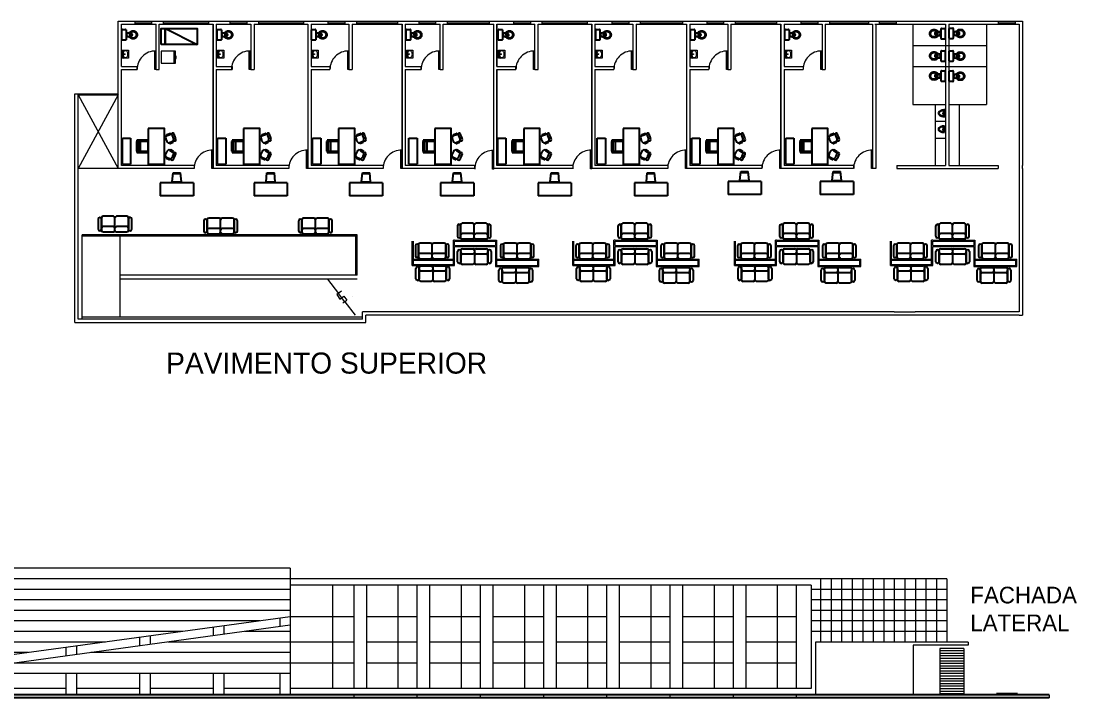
# Model space of a CAD drawing. Header units: millimetres. Extents: x 146.5 to 221.7, y 178.2 to 243.3.
# Drawn here: x 171.6 to 221.7, y 178.2 to 210.3 of the extents above; entities that cross this region are included whole.
import ezdxf

# ---------------------------------------------------------------- set-up
doc = ezdxf.new("R2010")
doc.units = ezdxf.units.MM
doc.layers.get('0').update_dxf_attribs({"color": 5, "lineweight": 0})
for name, color, linetype in [('banqueta', 62, 'Continuous'), ('Layer1', 140, 'Continuous'), ('MUEB-SAN', 2, 'Continuous'), ('MUEBLES', 2, 'Continuous'), ('MUEBLESF', 2, 'Continuous')]:
    doc.layers.add(name, color=color, linetype=linetype)
doc.layers.add('muros', color=1, linetype='Continuous', lineweight=15)
doc.styles.add('ATT', font='TXT')

# ---------------------------------------------------------------- blocks, each defined once
blk = doc.blocks.new('golodsood')
for p, q in [((214.458, 187.311), (183.295, 187.311)), ((208.015, 187.011), (183.295, 187.011)), ((185.295, 187.011), (185.295, 182.111)), ((188.405, 187.011), (188.405, 182.111)), ((191.405, 187.011), (191.405, 182.111)), ((194.405, 187.011), (194.405, 182.111)), ((197.405, 187.011), (197.405, 182.111)), ((200.405, 187.011), (200.405, 182.111)), ((203.405, 187.011), (203.405, 182.111)), ((206.405, 187.011), (206.405, 182.111)), ((208.015, 187.011), (208.015, 182.111)), ((208.458, 187.311), (208.458, 184.311)), ((208.958, 187.311), (208.958, 184.311)), ((209.458, 187.311), (209.458, 184.311)), ((209.958, 187.311), (209.958, 184.311)), ((210.458, 187.311), (210.458, 184.311)), ((210.958, 187.311), (210.958, 184.311)), ((211.458, 187.311), (211.458, 184.311)), ((211.958, 187.311), (211.958, 184.311)), ((212.458, 187.311), (212.458, 184.311)), ((212.958, 187.311), (212.958, 184.311)), ((213.458, 187.311), (213.458, 184.311)), ((213.958, 187.311), (213.958, 184.311)), ((214.458, 187.311), (214.458, 184.311)), ((214.458, 186.811), (208.015, 186.811)), ((214.458, 186.311), (208.015, 186.311)), ((186.305, 185.511), (183.295, 185.511)), ((189.305, 185.511), (186.905, 185.511)), ((192.305, 185.511), (189.905, 185.511)), ((195.305, 185.511), (192.905, 185.511)), ((198.305, 185.511), (195.905, 185.511)), ((201.305, 185.511), (198.905, 185.511)), ((204.305, 185.511), (201.905, 185.511)), ((207.305, 185.511), (204.905, 185.511)), ((214.458, 185.811), (208.015, 185.811)), ((214.458, 185.311), (208.015, 185.311)), ((214.458, 184.811), (208.015, 184.811)), ((186.305, 184.311), (183.295, 184.311)), ((189.305, 184.311), (186.905, 184.311)), ((192.305, 184.311), (189.905, 184.311)), ((195.305, 184.311), (192.905, 184.311)), ((198.305, 184.311), (195.905, 184.311)), ((201.305, 184.311), (198.905, 184.311)), ((204.305, 184.311), (201.905, 184.311)), ((207.305, 184.311), (204.905, 184.311)), ((186.305, 183.311), (183.295, 183.311)), ((189.305, 183.311), (186.905, 183.311)), ((192.305, 183.311), (189.905, 183.311)), ((195.305, 183.311), (192.905, 183.311)), ((198.305, 183.311), (195.905, 183.311)), ((201.305, 183.311), (198.905, 183.311)), ((204.305, 183.311), (201.905, 183.311)), ((207.305, 183.311), (204.905, 183.311)), ((172.644, 182.111), (169.994, 182.111)), ((176.144, 182.111), (173.144, 182.111)), ((179.644, 182.111), (176.644, 182.111)), ((182.795, 182.111), (180.144, 182.111)), ((208.015, 182.111), (183.295, 182.111)), ((186.305, 181.811), (186.305, 181.661)), ((189.305, 181.811), (189.305, 181.661)), ((192.305, 181.811), (192.305, 181.661)), ((192.305, 181.811), (192.305, 181.661)), ((195.305, 181.811), (195.305, 181.661)), ((195.305, 181.811), (195.305, 181.661)), ((198.305, 181.811), (198.305, 181.661)), ((201.305, 181.811), (201.305, 181.661)), ((204.305, 181.811), (204.305, 181.661)), ((207.305, 181.811), (207.305, 181.661)), ((219.308, 181.811), (219.308, 181.661))]:
    blk.add_line(p, q)
at = {"layer": 'banqueta'}
for p, q in [((216.808, 181.861), (216.808, 181.811)), ((217.808, 181.861), (216.808, 181.861)), ((217.808, 181.861), (217.808, 181.811)), ((219.308, 181.811), (147.308, 181.811)), ((219.308, 181.661), (147.308, 181.661))]:
    blk.add_line(p, q, dxfattribs=at)
at = {"layer": 'muros'}
for p, q in [((183.295, 187.811), (169.494, 187.811)), ((183.295, 187.811), (183.295, 181.811)), ((183.295, 187.311), (169.494, 187.311)), ((186.305, 187.011), (186.305, 182.111)), ((186.905, 187.011), (186.905, 182.111)), ((189.305, 187.011), (189.305, 182.111)), ((189.905, 187.011), (189.905, 182.111)), ((192.305, 187.011), (192.305, 182.111)), ((192.905, 187.011), (192.905, 182.111)), ((195.305, 187.011), (195.305, 182.111)), ((195.905, 187.011), (195.905, 182.111)), ((198.305, 187.011), (198.305, 182.111)), ((198.905, 187.011), (198.905, 182.111)), ((201.305, 187.011), (201.305, 182.111)), ((201.905, 187.011), (201.905, 182.111)), ((204.305, 187.011), (204.305, 182.111)), ((204.905, 187.011), (204.905, 182.111)), ((207.305, 187.011), (207.305, 182.111)), ((183.295, 186.811), (169.494, 186.811)), ((183.295, 186.311), (169.494, 186.311)), ((183.295, 185.811), (169.494, 185.811)), ((183.295, 185.51), (169.494, 183.623)), ((182.795, 185.442), (182.795, 185.038)), ((181.843, 185.311), (169.494, 185.311)), ((183.295, 185.106), (169.494, 183.219)), ((179.644, 185.011), (179.644, 184.607)), ((180.144, 185.079), (180.144, 184.675)), ((178.187, 184.811), (169.494, 184.811)), ((176.144, 184.532), (176.144, 184.128)), ((176.644, 184.6), (176.644, 184.197)), ((183.295, 184.811), (181.139, 184.811)), ((174.53, 184.311), (169.494, 184.311)), ((172.644, 184.053), (172.644, 183.65)), ((173.144, 184.122), (173.144, 183.718)), ((183.295, 184.311), (177.483, 184.311)), ((215.458, 184.311), (208.215, 184.311)), ((208.215, 184.311), (208.215, 181.811)), ((212.858, 184.161), (212.858, 181.811)), ((215.458, 184.161), (212.858, 184.161)), ((214.113, 184.011), (214.113, 181.811)), ((215.263, 184.011), (214.113, 184.011)), ((215.263, 183.891), (214.113, 183.891)), ((215.263, 184.011), (215.263, 181.811)), ((215.458, 184.311), (215.458, 184.161)), ((170.874, 183.811), (169.494, 183.811)), ((183.295, 183.811), (173.826, 183.811)), ((215.263, 183.771), (214.113, 183.771)), ((215.263, 183.651), (214.113, 183.651)), ((215.263, 183.531), (214.113, 183.531)), ((215.263, 183.411), (214.113, 183.411)), ((183.295, 183.311), (170.17, 183.311)), ((215.263, 183.291), (214.113, 183.291)), ((215.263, 183.171), (214.113, 183.171)), ((215.263, 183.051), (214.113, 183.051)), ((215.263, 182.931), (214.113, 182.931)), ((183.295, 182.811), (169.494, 182.811)), ((172.644, 182.811), (172.644, 181.811)), ((173.144, 182.811), (173.144, 181.811)), ((176.144, 182.811), (176.144, 181.811)), ((176.644, 182.811), (176.644, 181.811)), ((179.644, 182.811), (179.644, 181.811)), ((180.144, 182.811), (180.144, 181.811)), ((182.795, 182.811), (182.795, 181.811)), ((215.263, 182.811), (214.113, 182.811)), ((215.263, 182.691), (214.113, 182.691)), ((215.263, 182.691), (214.113, 182.691)), ((215.263, 182.571), (214.113, 182.571)), ((215.263, 182.451), (214.113, 182.451)), ((215.263, 182.331), (214.113, 182.331)), ((215.263, 182.211), (214.113, 182.211)), ((215.263, 182.091), (214.113, 182.091)), ((215.263, 181.971), (214.113, 181.971)), ((215.263, 181.851), (214.113, 181.851))]:
    blk.add_line(p, q, dxfattribs=at)
blk = doc.blocks.new('dfd')
at = {"layer": 'MUEBLES'}
for p, q in [((175.347, 191.671), (175.347, 192.161)), ((175.5, 191.62), (175.5, 192.212)), ((175.5, 192.161), (175.5, 191.671)), ((175.577, 192.289), (176.067, 192.289)), ((176.067, 192.034), (175.577, 192.034)), ((176.143, 192.212), (176.143, 191.62)), ((176.22, 192.289), (176.709, 192.289)), ((176.709, 192.034), (176.22, 192.034)), ((176.786, 192.212), (176.786, 191.62)), ((176.786, 191.671), (176.786, 192.161)), ((176.939, 192.161), (176.939, 191.671)), ((176.067, 191.544), (175.577, 191.544)), ((176.709, 191.544), (176.22, 191.544))]:
    blk.add_line(p, q, dxfattribs=at)
for centre, start, end in [((175.424, 192.161), 0, 180), ((175.577, 192.212), 90, 180), ((175.577, 192.11), 180, 270), ((176.067, 192.212), 0, 90), ((176.067, 192.11), 270, 0), ((176.22, 192.212), 90, 180), ((176.22, 192.11), 180, 270), ((176.709, 192.212), 0, 90), ((176.709, 192.11), 270, 0), ((176.862, 192.161), 0, 180), ((175.424, 191.671), 180, 0), ((175.577, 191.62), 180, 270), ((176.067, 191.62), 270, 0), ((176.22, 191.62), 180, 270), ((176.709, 191.62), 270, 0), ((176.862, 191.671), 180, 0)]:
    blk.add_arc(centre, 0.0765, start, end, dxfattribs=at)
blk = doc.blocks.new('slom')
at = {"layer": 'MUEBLES'}
for p, q in [((175.347, 189.501), (175.347, 189.011)), ((175.5, 189.552), (175.5, 188.96)), ((175.5, 189.011), (175.5, 189.501)), ((176.067, 189.629), (175.577, 189.629)), ((176.143, 188.96), (176.143, 189.552)), ((176.709, 189.629), (176.22, 189.629)), ((176.786, 188.96), (176.786, 189.552)), ((176.786, 189.501), (176.786, 189.011)), ((176.939, 189.011), (176.939, 189.501)), ((176.067, 189.139), (175.577, 189.139)), ((175.577, 188.884), (176.067, 188.884)), ((176.709, 189.139), (176.22, 189.139)), ((176.22, 188.884), (176.709, 188.884))]:
    blk.add_line(p, q, dxfattribs=at)
for centre, start, end in [((175.424, 189.501), 0, 180), ((175.577, 189.552), 90, 180), ((176.067, 189.552), 0, 90), ((176.22, 189.552), 90, 180), ((176.709, 189.552), 0, 90), ((176.862, 189.501), 0, 180), ((175.424, 189.011), 180, 0), ((175.577, 189.062), 90, 180), ((175.577, 188.96), 180, 270), ((176.067, 189.062), 0, 90), ((176.067, 188.96), 270, 0), ((176.22, 189.062), 90, 180), ((176.22, 188.96), 180, 270), ((176.709, 189.062), 0, 90), ((176.709, 188.96), 270, 0), ((176.862, 189.011), 180, 0)]:
    blk.add_arc(centre, 0.0765, start, end, dxfattribs=at)
blk = doc.blocks.new('prta')
for p, q in [((245.615, 198.135), (245.615, 199.015)), ((245.615, 199.015), (245.655, 199.015)), ((245.655, 199.015), (245.655, 198.135)), ((245.655, 198.135), (245.615, 198.135)), ((245.675, 198.135), (245.655, 198.135))]:
    blk.add_line(p, q)
blk.add_arc((245.635, 198.155), 0.86, 88.6678, 181.3322)
blk = doc.blocks.new('12PCOU01')
for p, q in [((0, 12), (0, -12)), ((29, 12), (0, 12)), ((27, 15), (1, 15)), ((1, 15), (1, 12)), ((4, 12), (4, -12)), ((10, -12), (10, 12)), ((27, 12), (27, 15)), ((29, -12), (29, 12)), ((0, -12), (29, -12)), ((1, -12), (1, -15)), ((1, -15), (27, -15)), ((27, -15), (27, -12))]:
    blk.add_line(p, q)
at = {"style": 'ATT'}
for tag, p, flags in [('ITEM', (1.5, -23.5), 3), ('ROOM_NUMBER', (1.5, -31.5), 1)]:
    blk.add_attdef(tag, p, '', height=6, dxfattribs=dict(at, flags=flags))
blk = doc.blocks.new('12PCZA01')
for p, q in [((0, 0), (0, 1)), ((0, 1), (1, 1)), ((1, 1), (1, 0)), ((0, 0), (1, 0))]:
    blk.add_line(p, q)
at = {"style": 'ATT'}
for tag, p, flags in [('ITEM', (0, 28), 3), ('ROOM_NUMBER', (0, 20), 1), ('WIDTH', (1, 12), 1), ('LENGTH', (1, 4), 1)]:
    blk.add_attdef(tag, p, '', height=6, dxfattribs=dict(at, flags=flags))
blk = doc.blocks.new('SILLA')
at = {"layer": 'MUEBLES'}
for p, q in [((0.05, 0.25), (0.55, 0.2)), ((0.05, 0.25), (0.05, -0.25)), ((0.5, 0.205), (0.5, -0.205)), ((0.55, 0.2), (0.55, -0.2)), ((0.05, -0.25), (0.55, -0.2))]:
    blk.add_line(p, q, dxfattribs=at)
blk = doc.blocks.new('12PSTG02')
for p, q in [((-5.882738, 11.493405), (-13.636493, 11.294805)), ((-5.73403, 9.170818), (-13.415554, 8.575543)), ((-4.996459, 9.562867), (-5.284204, 9.540568)), ((-5.882738, -11.493405), (-13.636493, -11.294805)), ((-5.73403, -9.170818), (-13.415554, -8.575543)), ((-4.996459, -9.562867), (-5.284204, -9.540568)), ((-4.996459, -9.562867), (-5.28099, -9.544821))]:
    blk.add_line(p, q)
for centre, radius, start, end in [((39.486083, 0), 62.486083, 172.590731, 187.409269), ((-19.5, 6.311132), 3.452743, 30.392687, 149.607313), ((4.70097, 0), 22.70097, 159.208954, 200.791046), ((-12.998837, 0.943692), 7.999035, 97.334712, 116.212212), ((-13.097037, 9.970029), 1.4304, 112.156422, 257.133709), ((-6.286552, 10.301496), 1.258456, 296.04311, 71.283835), ((-4.647836, 5.578088), 4, 16.10866, 95), ((-28.187947, 0), 28.187947, 346.275006, 13.724994), ((-19.5, -6.311132), 3.452743, 210.392687, 329.607313), ((-12.998837, -1.056308), 7.999035, 243.61801, 261.904764), ((-13.097037, -9.970029), 1.4304, 102.866291, 247.843578), ((-6.286552, -10.301496), 1.258456, 288.716165, 63.95689), ((-4.647836, -5.578088), 4, 265, 343.89134)]:
    blk.add_arc(centre, radius, start, end)
at = {"style": 'ATT'}
for tag, p, flags in [('ROOM_NUMBER', (-22, -29), 1), ('ITEM', (-22, -21), 3)]:
    blk.add_attdef(tag, p, '', height=6, dxfattribs=dict(at, flags=flags))
blk = doc.blocks.new('basdf')
at = {"layer": 'MUEBLESF'}
for p, q in [((164.271, 186.069), (164.271, 186.535)), ((164.291, 186.555), (164.448, 186.555)), ((164.468, 186.535), (164.468, 186.069)), ((164.448, 186.049), (164.291, 186.049))]:
    blk.add_line(p, q, dxfattribs=at)
blk.add_lwpolyline([(164.803, 186.441, 0.079737), (164.733, 186.43, 0.088649), (164.677, 186.4, 0.105071), (164.635, 186.348), (164.625, 186.3), (164.638, 186.247, 0.105071), (164.677, 186.2, 0.088649), (164.733, 186.169, 0.079737), (164.803, 186.158, 0.079737), (164.872, 186.169, 0.088649), (164.928, 186.2, 0.105071), (164.968, 186.247), (164.98, 186.3), (164.968, 186.352, 0.105071), (164.928, 186.4, 0.088649), (164.872, 186.43, 0.079737)], format="xyb", close=True, dxfattribs=at)
for points in [[(164.655, 186.171, 0.08711), (164.72, 186.135, 0.083894), (164.803, 186.121, 0.083894), (164.886, 186.135, 0.0912), (164.953, 186.174, 0.103879), (165, 186.233, 0.115049), (165.015, 186.3, 0.115049), (165, 186.366, 0.103879), (164.953, 186.426, 0.0912), (164.886, 186.464, 0.083894), (164.803, 186.478, 0.083894)], [(164.803, 186.478, 0.083894), (164.72, 186.464, 0.0858), (164.656, 186.429, 0.103879)]]:
    blk.add_lwpolyline(points, format="xyb", dxfattribs=at)
for centre in [(164.523, 186.351), (164.523, 186.251)]:
    blk.add_circle(centre, 0.00548, dxfattribs=at)
for centre, radius, start, end in [((164.291, 186.535), 0.02, 90, 180), ((164.448, 186.535), 0.02, 0, 90), ((164.529, 186.669), 0.272, 256.9095, 297.8966), ((164.291, 186.069), 0.02, 180, 270), ((164.448, 186.069), 0.02, 270, 0), ((164.529, 185.931), 0.272, 62.3287, 103.0905), ((164.793, 186.298), 0.0944, 152.4009, 209.5411), ((164.701, 186.35), 0.0112, 316.032, 38.0052), ((164.702, 186.245), 0.0112, 316.032, 38.0052), ((164.719, 186.296), 0.0522, 263.8126, 97.2646)]:
    blk.add_arc(centre, radius, start, end, dxfattribs=at)
blk = doc.blocks.new('lavadoñ')
at = {"linetype": 'Continuous'}
for p, q in [((221.526, 202.314), (221.488, 202.27)), ((221.489, 202.014), (221.489, 202.384)), ((221.489, 202.384), (221.939, 202.384)), ((221.489, 202.384), (221.939, 202.384)), ((221.489, 202.384), (221.939, 202.384)), ((221.526, 202.314), (221.693, 202.314)), ((221.642, 202.372), (221.786, 202.372)), ((221.642, 202.326), (221.642, 202.372)), ((221.693, 202.326), (221.642, 202.326)), ((221.689, 202.365), (221.698, 202.262)), ((221.689, 202.365), (221.738, 202.365)), ((221.738, 202.365), (221.729, 202.262)), ((221.734, 202.314), (221.902, 202.314)), ((221.786, 202.326), (221.735, 202.326)), ((221.786, 202.372), (221.786, 202.326)), ((221.902, 202.314), (221.94, 202.27)), ((221.939, 202.384), (221.939, 202.014)), ((221.939, 202.014), (221.489, 202.014)), ((221.699, 202.262), (221.729, 202.262))]:
    blk.add_line(p, q, dxfattribs=at)
blk.add_lwpolyline([(221.609, 202.314, 0.054273), (221.57, 202.291, 0.106401), (221.525, 202.241, 0.129537), (221.511, 202.188, 0.129537), (221.525, 202.134, 0.106401), (221.57, 202.084, 0.084533), (221.632, 202.052, 0.073677), (221.712, 202.041, 0.073677), (221.791, 202.052, 0.084533), (221.854, 202.084, 0.106401), (221.898, 202.134, 0.129537), (221.913, 202.188, 0.129537), (221.898, 202.241, 0.106401), (221.854, 202.291, 0.054273), (221.815, 202.314, 0.073677)], format="xyb", dxfattribs=at)
for centre, radius in [((221.665, 202.349), 0.0174), ((221.665, 202.349), 0.0124), ((221.764, 202.349), 0.0174), ((221.764, 202.349), 0.0124), ((221.714, 202.238), 0.0244), ((221.714, 202.238), 0.0214)]:
    blk.add_circle(centre, radius, dxfattribs=at)
blk = doc.blocks.new('foiu')
for p, q in [((2.5, 50.25), (1.9, 50.25)), ((1.9, 50.25), (1.9, 49.75)), ((2.45, 49.75), (2.45, 50.25)), ((2.5, 49.75), (2.5, 50.25)), ((2.52, 50.05), (2.5, 50.05)), ((2.5, 49.95), (2.52, 49.95)), ((2.52, 49.95), (2.52, 50.05)), ((1.9, 49.75), (2.5, 49.75))]:
    blk.add_line(p, q)
blk = doc.blocks.new('cama')
at = {"layer": 'Layer1'}
for p, q in [((42.381, 48.725), (41.256, 48.725)), ((42.381, 48.675), (41.256, 46.475)), ((41.256, 48.675), (42.381, 48.675))]:
    blk.add_line(p, q, dxfattribs=at)
blk.add_lwpolyline([(41.256, 48.975), (42.381, 48.975), (42.381, 46.475), (41.256, 46.475)], close=True, dxfattribs=at)
blk = doc.blocks.new('*E5')
at = {"color": 2, "linetype": 'Continuous'}
for points in [[(-0.122, 0.031, 0), (-0.123, 0.031, 0), (-0.124, 0.031, 0), (-0.124, 0.031, 0), (-0.125, 0.031, 0), (-0.125, 0.03, 0)], [(-0.125, -0.041, 0), (-0.125, -0.041, 0), (-0.124, -0.041, 0), (-0.124, -0.041, 0), (-0.123, -0.041, 0), (-0.122, -0.041, 0)]]:
    blk.add_polyline3d(points, dxfattribs=at)
blk = doc.blocks.new('dfkldsfopews')
at = {"layer": 'MUEB-SAN'}
for p, q in [((1989.892, 1961.866), (1989.892, 1961.557)), ((1989.932, 1961.866), (1989.932, 1961.558))]:
    blk.add_line(p, q, dxfattribs=at)
for points in [[(1989.709, 1961.821, 0), (1989.725, 1961.829, 0), (1989.742, 1961.837, 0), (1989.759, 1961.844, 0), (1989.776, 1961.849, 0), (1989.794, 1961.854, 0)], [(1989.907, 1961.866, 0), (1989.884, 1961.866, 0), (1989.861, 1961.864, 0), (1989.839, 1961.862, 0), (1989.816, 1961.858, 0), (1989.794, 1961.854, 0)], [(1989.932, 1961.866, 0), (1989.927, 1961.866, 0), (1989.922, 1961.866, 0), (1989.917, 1961.866, 0), (1989.912, 1961.866, 0), (1989.907, 1961.866, 0)], [(1989.645, 1961.765, 0), (1989.638, 1961.756, 0), (1989.633, 1961.745, 0), (1989.63, 1961.734, 0), (1989.627, 1961.723, 0), (1989.627, 1961.712, 0)], [(1989.627, 1961.712, 0), (1989.627, 1961.7, 0), (1989.63, 1961.689, 0), (1989.633, 1961.678, 0), (1989.638, 1961.668, 0), (1989.645, 1961.658, 0)], [(1989.645, 1961.765, 0), (1989.655, 1961.779, 0), (1989.667, 1961.791, 0), (1989.68, 1961.802, 0), (1989.694, 1961.812, 0), (1989.709, 1961.821, 0)], [(1989.645, 1961.658, 0), (1989.655, 1961.645, 0), (1989.667, 1961.633, 0), (1989.68, 1961.621, 0), (1989.694, 1961.611, 0), (1989.709, 1961.602, 0)], [(1989.651, 1961.712, 0), (1989.651, 1961.72, 0), (1989.653, 1961.728, 0), (1989.655, 1961.736, 0), (1989.659, 1961.744, 0), (1989.664, 1961.751, 0)], [(1989.664, 1961.673, 0), (1989.659, 1961.68, 0), (1989.655, 1961.687, 0), (1989.653, 1961.695, 0), (1989.651, 1961.703, 0), (1989.651, 1961.712, 0)], [(1989.72, 1961.8, 0), (1989.707, 1961.792, 0), (1989.695, 1961.783, 0), (1989.684, 1961.773, 0), (1989.673, 1961.763, 0), (1989.664, 1961.751, 0)], [(1989.72, 1961.623, 0), (1989.707, 1961.631, 0), (1989.695, 1961.64, 0), (1989.684, 1961.65, 0), (1989.673, 1961.661, 0), (1989.664, 1961.673, 0)], [(1989.709, 1961.602, 0), (1989.725, 1961.594, 0), (1989.742, 1961.587, 0), (1989.759, 1961.58, 0), (1989.776, 1961.574, 0), (1989.794, 1961.57, 0)], [(1989.799, 1961.83, 0), (1989.783, 1961.826, 0), (1989.767, 1961.821, 0), (1989.751, 1961.815, 0), (1989.735, 1961.808, 0), (1989.72, 1961.8, 0)], [(1989.72, 1961.623, 0), (1989.735, 1961.616, 0), (1989.751, 1961.609, 0), (1989.767, 1961.603, 0), (1989.783, 1961.598, 0), (1989.799, 1961.593, 0)], [(1989.794, 1961.57, 0), (1989.816, 1961.565, 0), (1989.839, 1961.562, 0), (1989.861, 1961.559, 0), (1989.884, 1961.558, 0), (1989.907, 1961.557, 0)], [(1989.799, 1961.83, 0), (1989.818, 1961.834, 0), (1989.836, 1961.837, 0), (1989.855, 1961.84, 0), (1989.874, 1961.841, 0), (1989.892, 1961.842, 0)], [(1989.892, 1961.581, 0), (1989.874, 1961.582, 0), (1989.855, 1961.584, 0), (1989.836, 1961.586, 0), (1989.818, 1961.589, 0), (1989.799, 1961.593, 0)], [(1989.844, 1961.722, 0), (1989.843, 1961.72, 0), (1989.842, 1961.718, 0), (1989.842, 1961.716, 0), (1989.841, 1961.714, 0), (1989.841, 1961.712, 0)], [(1989.841, 1961.712, 0), (1989.841, 1961.71, 0), (1989.842, 1961.708, 0), (1989.842, 1961.706, 0), (1989.843, 1961.704, 0), (1989.844, 1961.702, 0)], [(1989.855, 1961.732, 0), (1989.853, 1961.73, 0), (1989.85, 1961.728, 0), (1989.848, 1961.726, 0), (1989.846, 1961.724, 0), (1989.844, 1961.722, 0)], [(1989.844, 1961.702, 0), (1989.846, 1961.699, 0), (1989.848, 1961.697, 0), (1989.85, 1961.695, 0), (1989.853, 1961.693, 0), (1989.855, 1961.692, 0)], [(1989.87, 1961.738, 0), (1989.867, 1961.737, 0), (1989.864, 1961.736, 0), (1989.861, 1961.735, 0), (1989.858, 1961.733, 0), (1989.855, 1961.732, 0)], [(1989.87, 1961.686, 0), (1989.867, 1961.686, 0), (1989.864, 1961.687, 0), (1989.861, 1961.689, 0), (1989.858, 1961.69, 0), (1989.855, 1961.692, 0)], [(1989.89, 1961.74, 0), (1989.886, 1961.74, 0), (1989.882, 1961.74, 0), (1989.878, 1961.739, 0), (1989.874, 1961.739, 0), (1989.87, 1961.738, 0)], [(1989.87, 1961.686, 0), (1989.874, 1961.685, 0), (1989.878, 1961.684, 0), (1989.882, 1961.684, 0), (1989.886, 1961.683, 0), (1989.89, 1961.683, 0)], [(1989.907, 1961.557, 0), (1989.912, 1961.557, 0), (1989.917, 1961.557, 0), (1989.922, 1961.557, 0), (1989.927, 1961.558, 0), (1989.932, 1961.558, 0)]]:
    blk.add_polyline3d(points, dxfattribs=at)
at = {"layer": 'MUEB-SAN', "xscale": -0.8, "yscale": 0.8, "zscale": 0.8, "rotation": 359.999999999979}
blk.add_blockref('*E5', (1989.792, 1961.716), dxfattribs=at)

msp = doc.modelspace()

# ---------------------------------------------------------------- linework, layer by layer
for p, q in [((212.337, 210.204), (213.137, 210.204)), ((212.337, 210.129), (212.337, 210.129)), ((213.937, 210.129), (213.937, 206.329)), ((217.437, 210.129), (217.437, 206.329)), ((217.987, 210.204), (218.787, 210.204)), ((213.937, 209.129), (217.437, 209.129)), ((213.937, 208.129), (217.437, 208.129)), ((174.174, 206.829), (176.228, 206.829)), ((174.324, 206.804), (176.228, 206.804)), ((174.324, 206.779), (176.228, 206.779)), ((213.937, 206.329), (215.487, 206.329)), ((214.987, 206.329), (214.987, 203.429)), ((215.637, 206.329), (217.437, 206.329)), ((216.137, 206.329), (216.137, 203.429)), ((214.987, 205.529), (215.487, 205.529)), ((214.987, 204.729), (215.487, 204.729)), ((187.561, 200.129), (174.524, 200.129)), ((174.524, 196.129), (174.524, 200.129)), ((187.561, 200.079), (174.524, 200.079)), ((176.324, 196.229), (176.324, 200.129)), ((187.561, 198.229), (176.324, 198.229)), ((187.561, 198.029), (176.324, 198.029)), ((186.155, 198.029), (186.676, 197.357)), ((186.818, 197.461), (186.596, 197.299)), ((186.596, 197.299), (186.75, 197.091)), ((186.98, 196.965), (186.676, 197.357)), ((186.75, 197.091), (186.935, 197.226)), ((186.89, 196.903), (187.081, 197.033)), ((186.935, 197.226), (187.081, 197.033)), ((186.98, 196.965), (187.474, 196.329)), ((187.34, 197.211), (187.34, 197.211)), ((176.324, 196.229), (174.525, 196.229)), ((187.825, 196.229), (176.324, 196.229))]:
    msp.add_line(p, q)
at = {"layer": 'MUEBLES'}
for p, q in [((179.798, 202.606), (178.225, 202.606)), ((178.225, 202.606), (178.225, 201.994)), ((179.798, 202.606), (179.798, 201.994)), ((182.675, 202.606), (182.675, 201.994)), ((184.248, 202.606), (182.675, 202.606)), ((184.248, 202.606), (184.248, 201.994)), ((187.203, 202.606), (187.203, 201.994)), ((188.776, 202.606), (187.203, 202.606)), ((188.776, 202.606), (188.776, 201.994)), ((191.526, 202.606), (191.526, 201.994)), ((193.099, 202.606), (191.526, 202.606)), ((193.099, 202.606), (193.099, 201.994)), ((196.156, 202.606), (196.156, 201.994)), ((197.729, 202.606), (196.156, 202.606)), ((197.729, 202.606), (197.729, 201.994)), ((200.721, 202.606), (200.721, 201.994)), ((202.294, 202.606), (200.721, 202.606)), ((202.294, 202.606), (202.294, 201.994)), ((206.738, 202.665), (205.165, 202.665)), ((205.165, 202.665), (205.165, 202.053)), ((206.738, 202.665), (206.738, 202.053)), ((211.118, 202.665), (209.545, 202.665)), ((209.545, 202.665), (209.545, 202.053)), ((211.118, 202.665), (211.118, 202.053)), ((179.798, 201.994), (178.225, 201.994)), ((184.248, 201.994), (182.675, 201.994)), ((188.776, 201.994), (187.203, 201.994)), ((193.099, 201.994), (191.526, 201.994)), ((197.729, 201.994), (196.156, 201.994)), ((202.294, 201.994), (200.721, 201.994)), ((206.738, 202.053), (205.165, 202.053)), ((211.118, 202.053), (209.545, 202.053)), ((190.359, 198.053), (190.359, 198.542)), ((190.512, 198.002), (190.512, 198.594)), ((190.512, 198.542), (190.512, 198.053)), ((190.588, 198.67), (191.078, 198.67)), ((191.078, 198.415), (190.588, 198.415)), ((191.154, 198.594), (191.154, 198.002)), ((191.231, 198.67), (191.721, 198.67)), ((191.721, 198.415), (191.231, 198.415)), ((191.797, 198.594), (191.797, 198.002)), ((191.797, 198.053), (191.797, 198.542)), ((191.95, 198.542), (191.95, 198.053)), ((191.078, 197.925), (190.588, 197.925)), ((191.721, 197.925), (191.231, 197.925))]:
    msp.add_line(p, q, dxfattribs=at)
for points in [[(177.657, 205.185), (177.657, 203.492), (178.426, 203.492), (178.426, 205.185)], [(182.178, 205.185), (182.178, 203.492), (182.948, 203.492), (182.948, 205.185)], [(186.686, 205.185), (186.686, 203.492), (187.455, 203.492), (187.455, 205.185)], [(191.254, 205.185), (191.254, 203.492), (192.023, 203.492), (192.023, 205.185)], [(195.473, 205.185), (195.473, 203.492), (196.242, 203.492), (196.242, 205.185)], [(200.195, 205.185), (200.195, 203.492), (200.964, 203.492), (200.964, 205.185)], [(200.195, 205.185), (200.195, 203.492), (200.964, 203.492), (200.964, 205.185)], [(204.674, 205.185), (204.674, 203.492), (205.443, 203.492), (205.443, 205.185)], [(209.139, 205.185), (209.139, 203.492), (209.909, 203.492), (209.909, 205.185)]]:
    msp.add_lwpolyline(points, close=True, dxfattribs=at)
for centre, start, end in [((190.435, 198.542), 0, 180), ((190.588, 198.594), 90, 180), ((190.588, 198.491), 180, 270), ((191.078, 198.594), 0, 90), ((191.078, 198.491), 270, 0), ((191.231, 198.594), 90, 180), ((191.231, 198.491), 180, 270), ((191.721, 198.594), 0, 90), ((191.721, 198.491), 270, 0), ((191.874, 198.542), 0, 180), ((190.435, 198.053), 180, 0), ((190.588, 198.002), 180, 270), ((191.078, 198.002), 270, 0), ((191.231, 198.002), 180, 270), ((191.721, 198.002), 270, 0), ((191.874, 198.053), 180, 0)]:
    msp.add_arc(centre, 0.0765, start, end, dxfattribs=at)
at = {"layer": 'muros'}
for p, q in [((176.228, 203.279), (176.228, 210.279)), ((176.228, 210.279), (180.728, 210.279)), ((176.378, 210.129), (178.028, 210.129)), ((176.378, 208.129), (176.378, 210.129)), ((177.028, 210.129), (177.028, 210.279)), ((177.028, 210.204), (177.828, 210.204)), ((177.828, 210.129), (177.828, 210.279)), ((178.028, 207.979), (178.028, 210.129)), ((178.178, 207.979), (178.178, 210.129)), ((178.178, 210.129), (180.728, 210.129)), ((178.378, 210.129), (178.378, 210.279)), ((178.378, 210.204), (180.528, 210.204)), ((180.528, 210.129), (180.528, 210.279)), ((180.728, 210.279), (185.228, 210.279)), ((180.728, 210.129), (180.728, 203.279)), ((180.728, 203.279), (180.728, 210.129)), ((180.878, 210.129), (182.528, 210.129)), ((180.878, 210.129), (180.878, 208.129)), ((181.528, 210.279), (181.528, 210.129)), ((181.528, 210.204), (182.328, 210.204)), ((182.328, 210.279), (182.328, 210.129)), ((182.528, 210.129), (182.528, 207.979)), ((182.678, 210.129), (182.678, 207.979)), ((182.678, 210.129), (185.228, 210.129)), ((182.878, 210.279), (182.878, 210.129)), ((182.878, 210.204), (185.028, 210.204)), ((185.028, 210.279), (185.028, 210.129)), ((185.202, 210.279), (189.702, 210.279)), ((185.202, 210.129), (185.228, 210.129)), ((185.228, 210.129), (185.228, 203.279)), ((185.378, 210.129), (187.178, 210.129)), ((185.378, 210.129), (185.378, 208.129)), ((186.178, 210.279), (186.178, 210.129)), ((186.178, 210.204), (186.978, 210.204)), ((186.978, 210.279), (186.978, 210.129)), ((187.178, 210.129), (187.178, 207.979)), ((187.328, 210.129), (187.328, 207.979)), ((187.328, 210.129), (189.702, 210.129)), ((187.528, 210.279), (187.528, 210.129)), ((187.528, 210.204), (189.502, 210.204)), ((189.502, 210.129), (189.502, 210.279)), ((189.702, 210.279), (194.202, 210.279)), ((189.702, 210.129), (189.702, 203.279)), ((189.702, 203.279), (189.702, 210.129)), ((189.852, 210.129), (191.502, 210.129)), ((189.852, 210.129), (189.852, 208.129)), ((190.502, 210.129), (190.502, 210.279)), ((190.502, 210.204), (191.302, 210.204)), ((191.302, 210.129), (191.302, 210.279)), ((191.502, 207.979), (191.502, 210.129)), ((191.652, 207.979), (191.652, 210.129)), ((191.652, 210.129), (194.052, 210.129)), ((191.852, 210.129), (191.852, 210.279)), ((191.852, 210.204), (193.852, 210.204)), ((193.852, 210.129), (193.852, 210.279)), ((194.052, 203.279), (194.052, 210.129)), ((194.202, 210.279), (198.702, 210.279)), ((194.202, 208.129), (194.202, 210.129)), ((194.202, 210.129), (194.202, 208.129)), ((194.202, 210.129), (196.002, 210.129)), ((195.002, 210.129), (195.002, 210.279)), ((195.002, 210.204), (195.802, 210.204)), ((195.802, 210.129), (195.802, 210.279)), ((196.002, 207.979), (196.002, 210.129)), ((196.152, 210.129), (198.702, 210.129)), ((196.152, 207.979), (196.152, 210.129)), ((196.352, 210.129), (196.352, 210.279)), ((196.352, 210.204), (198.502, 210.204)), ((198.502, 210.129), (198.502, 210.279)), ((198.702, 210.279), (203.202, 210.279)), ((198.702, 210.129), (198.702, 203.279)), ((198.702, 203.279), (198.702, 210.129)), ((198.852, 210.129), (198.852, 208.129)), ((198.852, 210.129), (200.652, 210.129)), ((199.652, 210.279), (199.652, 210.129)), ((199.652, 210.204), (200.452, 210.204)), ((200.452, 210.279), (200.452, 210.129)), ((200.652, 210.129), (200.652, 207.979)), ((200.802, 210.129), (200.802, 207.979)), ((200.802, 210.129), (203.202, 210.129)), ((201.002, 210.279), (201.002, 210.129)), ((201.002, 210.204), (203.002, 210.204)), ((203.002, 210.279), (203.002, 210.129)), ((203.177, 210.279), (207.677, 210.279)), ((203.177, 210.129), (203.202, 210.129)), ((203.202, 210.129), (203.202, 203.279)), ((203.352, 210.129), (203.352, 208.129)), ((203.352, 210.129), (205.152, 210.129)), ((204.152, 210.279), (204.152, 210.129)), ((204.152, 210.204), (204.952, 210.204)), ((204.952, 210.279), (204.952, 210.129)), ((205.152, 210.129), (205.152, 207.979)), ((205.302, 210.129), (207.677, 210.129)), ((205.302, 210.129), (205.302, 207.979)), ((205.502, 210.279), (205.502, 210.129)), ((205.502, 210.204), (207.477, 210.204)), ((207.477, 210.129), (207.477, 210.279)), ((207.677, 210.279), (212.177, 210.279)), ((207.677, 210.129), (207.677, 203.279)), ((207.677, 203.279), (207.677, 210.129)), ((207.827, 210.129), (207.827, 208.129)), ((207.827, 210.129), (209.627, 210.129)), ((208.627, 210.279), (208.627, 210.129)), ((208.627, 210.204), (209.427, 210.204)), ((209.427, 210.279), (209.427, 210.129)), ((209.627, 210.129), (209.627, 207.979)), ((209.777, 210.129), (209.777, 207.979)), ((209.777, 210.129), (212.027, 210.129)), ((209.977, 210.279), (209.977, 210.129)), ((209.977, 210.204), (211.827, 210.204)), ((211.827, 210.279), (211.827, 210.129)), ((212.027, 210.129), (212.027, 203.279)), ((212.137, 210.279), (219.137, 210.279)), ((212.137, 210.129), (215.487, 210.129)), ((212.177, 210.129), (212.177, 203.279)), ((212.337, 210.279), (212.337, 210.129)), ((213.137, 210.279), (213.137, 210.129)), ((215.487, 210.129), (215.487, 203.429)), ((215.637, 210.129), (215.637, 203.429)), ((215.637, 210.129), (218.987, 210.129)), ((217.987, 210.279), (217.987, 210.129)), ((218.787, 210.279), (218.787, 210.129)), ((218.987, 210.129), (218.987, 196.479)), ((219.137, 210.279), (219.137, 203.429)), ((176.378, 208.129), (177.128, 208.129)), ((176.378, 207.979), (177.128, 207.979)), ((176.378, 203.429), (176.378, 207.979)), ((177.128, 207.979), (177.128, 208.129)), ((178.028, 207.979), (178.178, 207.979)), ((180.878, 208.129), (181.628, 208.129)), ((180.878, 207.979), (181.628, 207.979)), ((180.878, 207.979), (180.878, 203.429)), ((181.628, 208.129), (181.628, 207.979)), ((182.528, 207.979), (182.678, 207.979)), ((185.378, 208.129), (186.278, 208.129)), ((185.378, 207.979), (186.278, 207.979)), ((185.378, 207.979), (185.378, 203.429)), ((186.278, 208.129), (186.278, 207.979)), ((187.178, 207.979), (187.328, 207.979)), ((189.852, 208.129), (190.602, 208.129)), ((189.852, 207.979), (190.602, 207.979)), ((189.852, 207.979), (189.852, 203.429)), ((190.602, 207.979), (190.602, 208.129)), ((191.502, 207.979), (191.652, 207.979)), ((194.202, 208.129), (195.102, 208.129)), ((194.202, 207.979), (195.102, 207.979)), ((194.202, 203.429), (194.202, 207.979)), ((194.202, 207.979), (194.202, 203.429)), ((195.102, 207.979), (195.102, 208.129)), ((196.002, 207.979), (196.152, 207.979)), ((198.852, 208.129), (199.752, 208.129)), ((198.852, 207.979), (199.752, 207.979)), ((198.852, 207.979), (198.852, 203.429)), ((199.752, 208.129), (199.752, 207.979)), ((200.652, 207.979), (200.802, 207.979)), ((203.352, 208.129), (204.252, 208.129)), ((203.352, 207.979), (204.252, 207.979)), ((203.352, 207.979), (203.352, 203.429)), ((204.252, 208.129), (204.252, 207.979)), ((205.152, 207.979), (205.302, 207.979)), ((207.827, 208.129), (208.727, 208.129)), ((207.827, 207.979), (208.727, 207.979)), ((207.827, 207.979), (207.827, 203.429)), ((208.727, 208.129), (208.727, 207.979)), ((209.627, 207.979), (209.777, 207.979)), ((174.174, 196.129), (174.174, 206.829)), ((174.324, 196.129), (174.324, 206.829)), ((176.228, 206.779), (174.324, 203.279)), ((174.324, 206.779), (176.228, 203.279)), ((179.828, 203.429), (176.378, 203.429)), ((179.828, 203.429), (179.828, 203.279)), ((184.328, 203.429), (180.878, 203.429)), ((184.328, 203.429), (184.328, 203.279)), ((188.802, 203.429), (185.378, 203.429)), ((188.802, 203.429), (188.802, 203.279)), ((193.152, 203.429), (189.852, 203.429)), ((193.152, 203.279), (193.152, 203.429)), ((197.802, 203.429), (194.202, 203.429)), ((197.802, 203.429), (197.802, 203.279)), ((202.302, 203.429), (198.852, 203.429)), ((202.302, 203.429), (202.302, 203.279)), ((206.777, 203.429), (203.352, 203.429)), ((206.777, 203.429), (206.777, 203.279)), ((211.127, 203.429), (207.827, 203.429)), ((211.127, 203.429), (211.127, 203.279)), ((213.177, 203.429), (215.487, 203.429)), ((213.177, 203.429), (213.177, 203.279)), ((215.637, 203.429), (217.987, 203.429)), ((217.987, 203.429), (217.987, 203.279)), ((218.987, 203.429), (218.987, 203.279)), ((219.137, 203.279), (219.137, 203.429)), ((179.828, 203.279), (174.324, 203.279)), ((184.328, 203.279), (180.728, 203.279)), ((188.802, 203.279), (185.228, 203.279)), ((193.152, 203.279), (189.702, 203.279)), ((194.202, 203.279), (194.052, 203.279)), ((197.802, 203.279), (194.202, 203.279)), ((202.302, 203.279), (198.702, 203.279)), ((206.777, 203.279), (203.202, 203.279)), ((211.127, 203.279), (207.677, 203.279)), ((212.177, 203.279), (212.027, 203.279)), ((213.177, 203.279), (217.987, 203.279)), ((218.987, 203.279), (218.987, 196.479)), ((219.137, 203.279), (219.137, 196.479)), ((187.511, 198.229), (187.511, 200.129)), ((187.561, 198.229), (187.561, 200.129)), ((190.184, 198.679), (190.184, 199.829)), ((190.234, 198.679), (190.234, 199.829)), ((192.184, 199.879), (192.134, 199.879)), ((192.134, 199.829), (192.134, 199.879)), ((192.134, 198.679), (192.134, 199.829)), ((192.184, 199.879), (194.184, 199.879)), ((192.184, 199.829), (194.134, 199.829)), ((192.184, 199.629), (192.184, 199.829)), ((192.184, 199.629), (194.134, 199.629)), ((192.184, 199.579), (194.134, 199.579)), ((192.184, 198.679), (192.184, 199.579)), ((194.134, 199.829), (194.134, 199.629)), ((194.134, 199.579), (194.134, 198.629)), ((194.184, 199.879), (194.184, 198.979)), ((197.802, 198.679), (197.802, 199.829)), ((197.852, 198.679), (197.852, 199.829)), ((199.802, 199.879), (199.752, 199.879)), ((199.752, 199.829), (199.752, 199.879)), ((199.752, 198.679), (199.752, 199.829)), ((199.802, 199.879), (201.802, 199.879)), ((199.802, 199.829), (201.752, 199.829)), ((199.802, 199.629), (199.802, 199.829)), ((199.802, 199.629), (201.752, 199.629)), ((199.802, 199.579), (201.752, 199.579)), ((199.802, 198.679), (199.802, 199.579)), ((201.752, 199.829), (201.752, 199.629)), ((201.752, 199.579), (201.752, 198.629)), ((201.802, 199.879), (201.802, 198.979)), ((205.471, 198.679), (205.471, 199.829)), ((205.521, 198.679), (205.521, 199.829)), ((207.471, 199.879), (207.421, 199.879)), ((207.421, 199.829), (207.421, 199.879)), ((207.421, 198.679), (207.421, 199.829)), ((207.471, 199.879), (209.471, 199.879)), ((207.471, 199.829), (209.421, 199.829)), ((207.471, 199.629), (207.471, 199.829)), ((207.471, 199.629), (209.421, 199.629)), ((207.471, 199.579), (209.421, 199.579)), ((207.471, 198.679), (207.471, 199.579)), ((209.421, 199.829), (209.421, 199.629)), ((209.421, 199.579), (209.421, 198.629)), ((209.471, 199.879), (209.471, 198.979)), ((212.876, 198.679), (212.876, 199.829)), ((212.926, 198.679), (212.926, 199.829)), ((214.876, 199.879), (214.826, 199.879)), ((214.826, 199.829), (214.826, 199.879)), ((214.826, 198.679), (214.826, 199.829)), ((214.876, 199.879), (216.876, 199.879)), ((214.876, 199.829), (216.826, 199.829)), ((214.876, 199.629), (214.876, 199.829)), ((214.876, 199.629), (216.826, 199.629)), ((214.876, 199.579), (216.826, 199.579)), ((214.876, 198.679), (214.876, 199.579)), ((216.826, 199.829), (216.826, 199.629)), ((216.826, 199.579), (216.826, 198.629)), ((216.876, 199.879), (216.876, 198.979)), ((190.184, 198.979), (192.184, 198.979)), ((190.184, 198.929), (192.184, 198.929)), ((194.184, 198.979), (196.184, 198.979)), ((194.184, 198.929), (194.184, 198.679)), ((194.184, 198.929), (196.134, 198.929)), ((196.134, 198.679), (196.134, 198.929)), ((196.184, 198.629), (196.184, 198.979)), ((197.802, 198.979), (199.802, 198.979)), ((197.802, 198.929), (199.802, 198.929)), ((201.802, 198.979), (203.802, 198.979)), ((201.802, 198.929), (201.802, 198.679)), ((201.802, 198.929), (203.752, 198.929)), ((203.752, 198.679), (203.752, 198.929)), ((203.802, 198.629), (203.802, 198.979)), ((205.471, 198.979), (207.471, 198.979)), ((205.471, 198.929), (207.471, 198.929)), ((209.471, 198.979), (211.471, 198.979)), ((209.471, 198.929), (209.471, 198.679)), ((209.471, 198.929), (211.421, 198.929)), ((211.421, 198.679), (211.421, 198.929)), ((211.471, 198.629), (211.471, 198.979)), ((212.876, 198.979), (214.876, 198.979)), ((212.876, 198.929), (214.876, 198.929)), ((216.876, 198.979), (218.876, 198.979)), ((216.876, 198.929), (216.876, 198.679)), ((216.876, 198.929), (218.826, 198.929)), ((218.826, 198.679), (218.826, 198.929)), ((218.876, 198.629), (218.876, 198.979)), ((190.184, 198.729), (192.184, 198.729)), ((190.184, 198.679), (192.184, 198.679)), ((194.134, 198.629), (196.184, 198.629)), ((194.184, 198.829), (194.184, 198.679)), ((194.184, 198.679), (196.134, 198.679)), ((196.134, 198.679), (196.134, 198.829)), ((197.802, 198.729), (199.802, 198.729)), ((197.802, 198.679), (199.802, 198.679)), ((201.752, 198.629), (203.802, 198.629)), ((201.802, 198.829), (201.802, 198.679)), ((201.802, 198.679), (203.752, 198.679)), ((203.752, 198.679), (203.752, 198.829)), ((205.471, 198.729), (207.471, 198.729)), ((205.471, 198.679), (207.471, 198.679)), ((209.421, 198.629), (211.471, 198.629)), ((209.471, 198.829), (209.471, 198.679)), ((209.471, 198.679), (211.421, 198.679)), ((211.421, 198.679), (211.421, 198.829)), ((212.876, 198.729), (214.876, 198.729)), ((212.876, 198.679), (214.876, 198.679)), ((216.826, 198.629), (218.876, 198.629)), ((216.876, 198.829), (216.876, 198.679)), ((216.876, 198.679), (218.826, 198.679)), ((218.826, 198.679), (218.826, 198.829)), ((213.045, 196.479), (187.825, 196.479)), ((187.825, 196.129), (187.825, 196.479)), ((213.045, 196.479), (214.045, 196.479)), ((218.987, 196.479), (214.045, 196.479)), ((219.137, 196.479), (219.137, 196.329)), ((174.174, 195.979), (174.174, 196.129)), ((174.174, 195.979), (187.975, 195.979)), ((187.825, 196.129), (174.324, 196.129)), ((212.895, 196.329), (187.975, 196.329)), ((187.975, 196.129), (187.975, 196.329)), ((187.975, 195.979), (187.975, 196.129)), ((214.045, 196.329), (212.895, 196.329)), ((215.395, 196.329), (214.045, 196.329)), ((215.395, 196.329), (214.045, 196.329)), ((215.545, 196.329), (215.395, 196.329)), ((218.987, 196.329), (215.545, 196.329)), ((218.987, 196.329), (219.137, 196.329))]:
    msp.add_line(p, q, dxfattribs=at)

# ---------------------------------------------------------------- block references
at = {"rotation": 179.6509300139946}
for p in [(380.875, 394.977), (380.875, 393.919), (380.875, 392.969)]:
    msp.add_blockref('basdf', p, dxfattribs=at)
for name, p in [('basdf', (51.384, 23.394)), ('basdf', (12.134, 23.328)), ('basdf', (16.656, 23.328)), ('basdf', (21.131, 23.328)), ('basdf', (25.628, 23.328)), ('basdf', (29.993, 23.328)), ('basdf', (34.616, 23.328)), ('basdf', (39.116, 23.328)), ('basdf', (43.594, 23.328)), ('prta', (-67.648, 9.844)), ('prta', (-63.168, 9.844)), ('prta', (-58.498, 9.844)), ('prta', (-54.173, 9.844)), ('prta', (-49.673, 9.844)), ('prta', (-49.673, 9.844)), ('prta', (-45.023, 9.844)), ('prta', (-40.515, 9.844)), ('prta', (-36.048, 9.844)), ('basdf', (51.384, 22.321)), ('basdf', (51.384, 21.364)), ('dfkldsfopews', (-1774.476, -1755.804)), ('prta', (-64.948, 5.144)), ('prta', (-60.448, 5.144)), ('prta', (-55.973, 5.144)), ('prta', (-51.623, 5.124)), ('prta', (-46.98, 5.139)), ('prta', (-42.473, 5.144)), ('prta', (-37.998, 5.144)), ('prta', (-33.648, 5.144))]:
    msp.add_blockref(name, p)
at = {"xscale": 0.8147393963273828, "yscale": 0.8147393963273828, "zscale": 0.814739396327381, "rotation": 90}
for p in [(341.302, 28.072), (345.824, 28.072), (350.3, 28.072), (354.797, 28.072), (359.161, 28.072), (363.784, 28.072), (368.285, 28.072), (372.763, 28.072)]:
    msp.add_blockref('lavadoñ', p, dxfattribs=at)
for name, p, xscale, yscale, zscale in [('foiu', (176.082, 151.243), 1.146381809405682, 1.146381809405682, 1.146381809405677), ('dfkldsfopews', (-1683.877, -1667.23), 0.9544632691562471, 0.9544632691562498, 0.9544632691562469)]:
    msp.add_blockref(name, p, dxfattribs=dict(xscale=xscale, yscale=yscale, zscale=zscale))
at = {"layer": 'Layer1', "xscale": 0.6791056793607311, "yscale": 0.6791056793607311, "zscale": 0.6791056793607382, "rotation": 90}
msp.add_blockref('cama', (211.529, 181.145), dxfattribs=at)
at = {"layer": 'MUEBLES'}
for name, p, xscale, yscale, zscale, rotation in [('12PSTG02', (178.503, 204.646), 0.01955030653790983, 0.01955030653789436, 0.01955030653790115, 199.9831065218858), ('12PSTG02', (183.025, 204.646), 0.01955030653790983, 0.01955030653789436, 0.01955030653790115, 199.9831065218858), ('12PSTG02', (187.532, 204.646), 0.01955030653790983, 0.01955030653789436, 0.01955030653790115, 199.9831065218858), ('12PSTG02', (192.1, 204.646), 0.01955030653790983, 0.01955030653789436, 0.01955030653790115, 199.9831065218858), ('12PSTG02', (196.319, 204.646), 0.01955030653790983, 0.01955030653789436, 0.01955030653790115, 199.9831065218858), ('12PSTG02', (201.041, 204.646), 0.01955030653790983, 0.01955030653789436, 0.01955030653790115, 199.9831065218858), ('12PSTG02', (201.041, 204.646), 0.01955030653790983, 0.01955030653789436, 0.01955030653790115, 199.9831065218858), ('12PSTG02', (205.52, 204.646), 0.01955030653790983, 0.01955030653789436, 0.01955030653790115, 199.9831065218858), ('12PSTG02', (209.986, 204.646), 0.01955030653790983, 0.01955030653789436, 0.01955030653790115, 199.9831065218858), ('12PSTG02', (178.503, 204.031), 0.01955030653790675, 0.01955030653789436, 0.01955030653790115, 153.4349488228475), ('12PSTG02', (183.025, 204.031), 0.01955030653790675, 0.01955030653789436, 0.01955030653790115, 153.4349488228475), ('12PSTG02', (187.532, 204.031), 0.01955030653790675, 0.01955030653789436, 0.01955030653790115, 153.4349488228475), ('12PSTG02', (192.1, 204.031), 0.01955030653790675, 0.01955030653789436, 0.01955030653790115, 153.4349488228475), ('12PSTG02', (196.319, 204.031), 0.01955030653790675, 0.01955030653789436, 0.01955030653790115, 153.4349488228475), ('12PSTG02', (201.041, 204.031), 0.01955030653790675, 0.01955030653789436, 0.01955030653790115, 153.4349488228475), ('12PSTG02', (201.041, 204.031), 0.01955030653790675, 0.01955030653789436, 0.01955030653790115, 153.4349488228475), ('12PSTG02', (205.52, 204.031), 0.01955030653790675, 0.01955030653789436, 0.01955030653790115, 153.4349488228475), ('12PSTG02', (209.986, 204.031), 0.01955030653790675, 0.01955030653789436, 0.01955030653790115, 153.4349488228475), ('SILLA', (179.012, 202.606), 0.8739409409840562, 0.8739409409840562, 0.8739409409840562, 90), ('SILLA', (183.462, 202.606), 0.8739409409840562, 0.8739409409840562, 0.8739409409840562, 90), ('SILLA', (187.989, 202.606), 0.8739409409840562, 0.8739409409840562, 0.8739409409840562, 90), ('SILLA', (192.313, 202.606), 0.8739409409840562, 0.8739409409840562, 0.8739409409840562, 90), ('SILLA', (196.942, 202.606), 0.8739409409840562, 0.8739409409840562, 0.8739409409840562, 90), ('SILLA', (201.508, 202.606), 0.8739409409840562, 0.8739409409840562, 0.8739409409840562, 90), ('SILLA', (205.951, 202.665), 0.8739409409840562, 0.8739409409840562, 0.8739409409840562, 90), ('SILLA', (210.331, 202.665), 0.8739409409840562, 0.8739409409840562, 0.8739409409840562, 90)]:
    msp.add_blockref(name, p, dxfattribs=dict(at, xscale=xscale, yscale=yscale, zscale=zscale, rotation=rotation))
for name, p, xscale, yscale, zscale in [('12PCZA01', (176.425, 203.492), 0.384848553895722, 1.23151537246622, 0.769697107791384), ('12PCOU01', (177.09, 204.338), 0.01955030653789436, 0.01955030653789436, 0.01955030653790115), ('12PCZA01', (180.946, 203.492), 0.3848485538956652, 1.23151537246622, 0.769697107791384), ('12PCOU01', (181.611, 204.338), 0.01955030653789436, 0.01955030653789436, 0.01955030653790115), ('12PCZA01', (185.454, 203.492), 0.3848485538956652, 1.23151537246622, 0.769697107791384), ('12PCOU01', (186.119, 204.338), 0.01955030653789436, 0.01955030653789436, 0.01955030653790115), ('12PCZA01', (190.022, 203.492), 0.3848485538956652, 1.23151537246622, 0.769697107791384), ('12PCOU01', (190.687, 204.338), 0.01955030653789436, 0.01955030653789436, 0.01955030653790115), ('12PCZA01', (194.241, 203.492), 0.3848485538956652, 1.23151537246622, 0.769697107791384), ('12PCOU01', (194.906, 204.338), 0.01955030653789436, 0.01955030653789436, 0.01955030653790115), ('12PCZA01', (198.963, 203.492), 0.384848553895722, 1.23151537246622, 0.769697107791384), ('12PCZA01', (198.963, 203.492), 0.384848553895722, 1.23151537246622, 0.769697107791384), ('12PCOU01', (199.628, 204.338), 0.01955030653789436, 0.01955030653789436, 0.01955030653790115), ('12PCOU01', (199.628, 204.338), 0.01955030653789436, 0.01955030653789436, 0.01955030653790115), ('12PCZA01', (203.442, 203.492), 0.384848553895722, 1.23151537246622, 0.769697107791384), ('12PCOU01', (204.107, 204.338), 0.01955030653789436, 0.01955030653789436, 0.01955030653790115), ('12PCZA01', (207.907, 203.492), 0.384848553895722, 1.23151537246622, 0.769697107791384), ('12PCOU01', (208.572, 204.338), 0.01955030653789436, 0.01955030653789436, 0.01955030653790115)]:
    msp.add_blockref(name, p, dxfattribs=dict(at, xscale=xscale, yscale=yscale, zscale=zscale))
at = {"layer": 'muros'}
for name, p in [('slom', (-0.068, 11.39)), ('slom', (4.944, 11.304)), ('slom', (9.444, 11.304)), ('slom', (16.978, 11.058)), ('slom', (24.597, 11.058)), ('slom', (32.266, 11.058)), ('slom', (39.671, 11.058)), ('slom', (14.984, 10.12)), ('dfd', (16.987, 7.188)), ('slom', (19.017, 10.12)), ('slom', (22.602, 10.12)), ('dfd', (24.605, 7.188)), ('slom', (26.635, 10.12)), ('slom', (30.271, 10.12)), ('dfd', (32.274, 7.188)), ('slom', (34.304, 10.12)), ('slom', (37.677, 10.12)), ('dfd', (39.68, 7.188)), ('slom', (41.71, 10.12)), ('dfd', (18.949, 6.305)), ('dfd', (22.63, 6.381)), ('dfd', (26.567, 6.305)), ('dfd', (30.299, 6.381)), ('dfd', (34.236, 6.305)), ('dfd', (37.704, 6.381)), ('dfd', (41.642, 6.305)), ('golodsood', (1.098, -3.498))]:
    msp.add_blockref(name, p, dxfattribs=at)

# ---------------------------------------------------------------- texts
msp.add_text('PAVIMENTO SUPERIOR', height=1, dxfattribs=at).set_placement((178.502, 193.552))
at = {"layer": 'muros', "insert": (216.663, 183.438), "char_height": 0.79161, "width": 2.66165, "attachment_point": 1}
msp.add_mtext('FACHADA LATERAL', dxfattribs=at)

doc.saveas('drawing.dxf')
